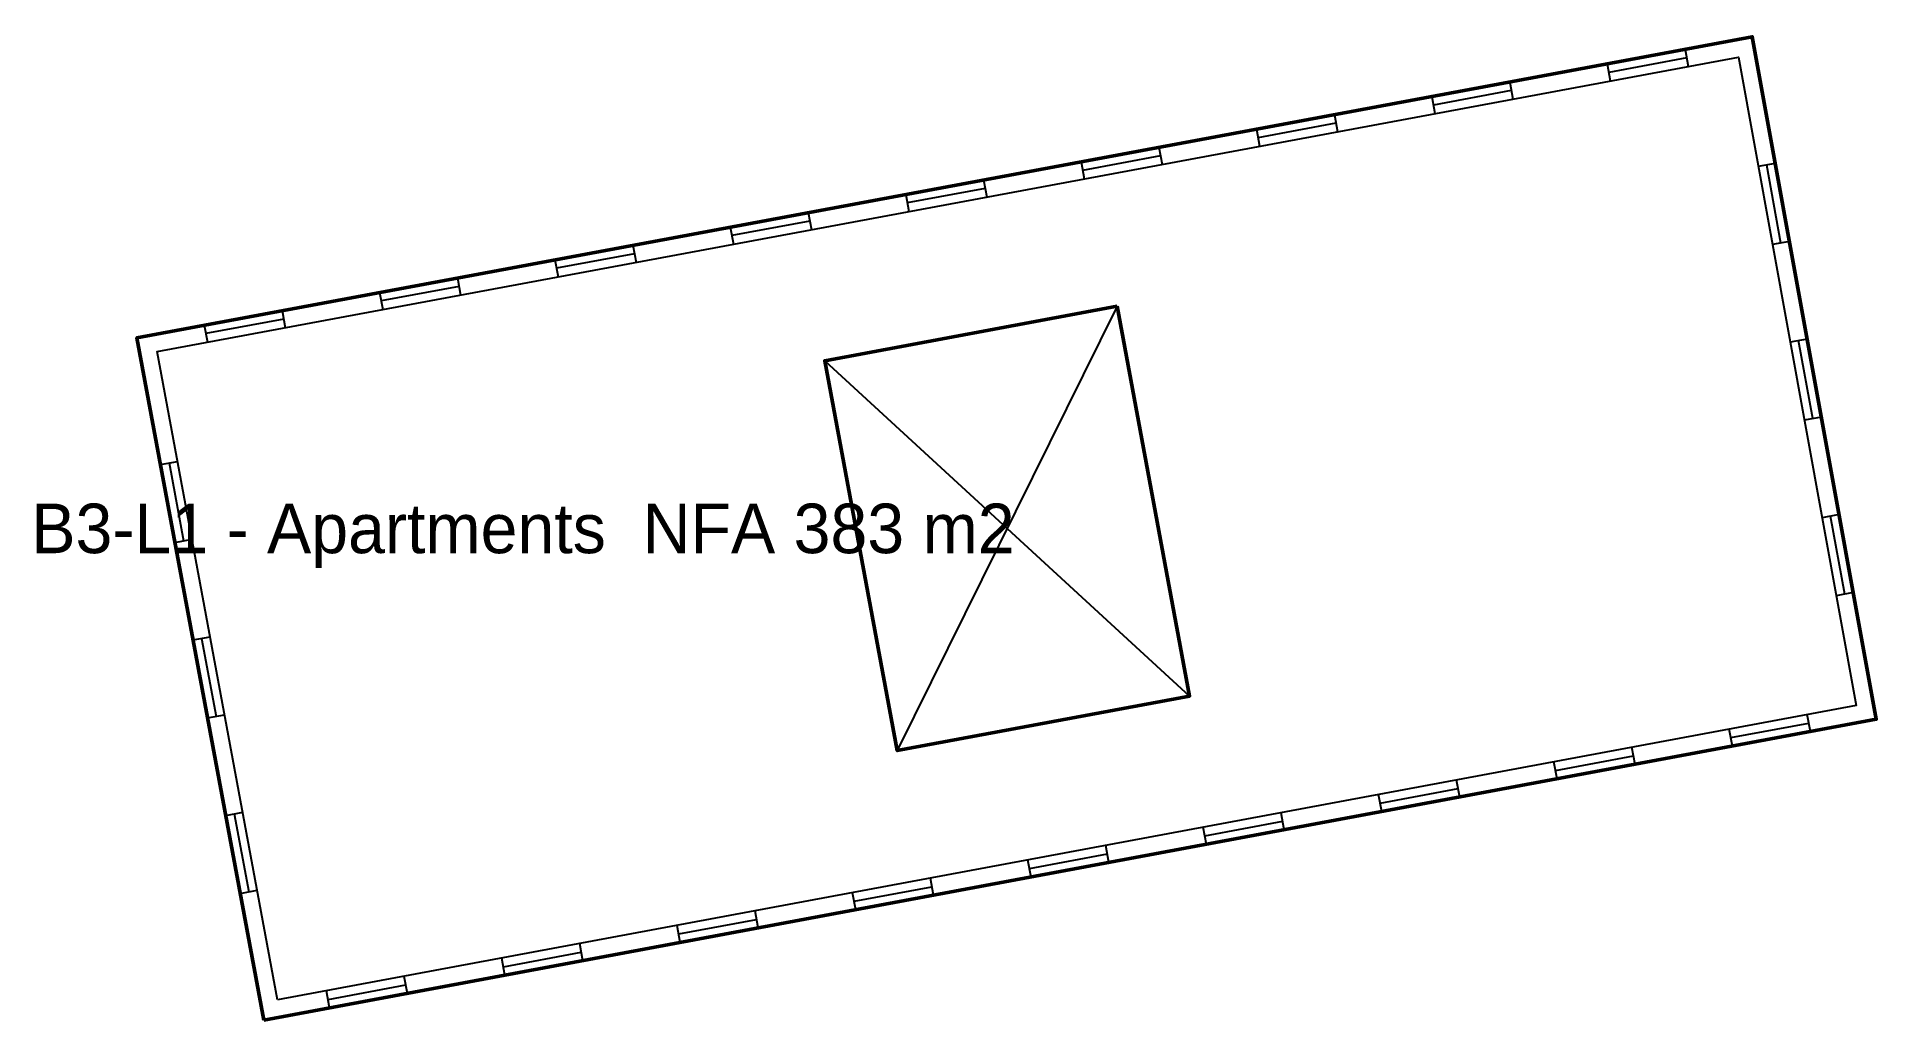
# Model space of a CAD drawing. Header units: metres. Extents: x 50.4 to 87.5, y -16.1 to 3.7.
import ezdxf
from ezdxf.enums import TextEntityAlignment as Align

# ---------------------------------------------------------------- set-up
doc = ezdxf.new("R2010")
doc.units = ezdxf.units.M
for name, color, linetype in [('CORE', 1, 'Continuous'), ('TEXT', 250, 'Continuous'), ('WALL', 7, 'Continuous'), ('WINDOW', 5, 'Continuous')]:
    doc.layers.add(name, color=color, linetype=linetype)

msp = doc.modelspace()

# ---------------------------------------------------------------- linework, layer by layer
at = {"layer": 'CORE'}
for p, q in [((72.19, -1.747), (67.755, -10.71)), ((66.291, -2.845), (73.654, -9.612))]:
    msp.add_line(p, q, dxfattribs=at)
at = {"layer": 'CORE', "lineweight": 50}
msp.add_lwpolyline([(72.19, -1.747), (66.291, -2.845), (67.755, -10.71), (73.654, -9.612)], close=True, dxfattribs=at)
at = {"layer": 'WALL', "lineweight": 50}
msp.add_lwpolyline([(54.97, -16.15), (87.51, -10.08), (85.01, 3.69), (52.41, -2.38)], close=True, dxfattribs=at)
at = {"layer": 'WALL'}
msp.add_lwpolyline([(55.25, -15.742), (52.818, -2.66), (84.728, 3.282), (87.103, -9.8), (55.25, -15.742)], close=True, dxfattribs=at)
at = {"layer": 'WINDOW'}
for p, q in [((83.653, 3.437), (83.717, 3.093)), ((82.08, 3.144), (82.144, 2.8)), ((83.685, 3.265), (82.112, 2.972)), ((80.146, 2.606), (78.573, 2.313)), ((80.114, 2.778), (80.178, 2.434)), ((78.541, 2.486), (78.605, 2.141)), ((76.607, 1.947), (75.034, 1.654)), ((76.575, 2.119), (76.639, 1.775)), ((75.002, 1.827), (75.066, 1.482)), ((71.463, 1.168), (71.527, 0.823)), ((73.068, 1.288), (71.495, 0.995)), ((73.036, 1.46), (73.1, 1.116)), ((85.474, 1.134), (85.13, 1.072)), ((69.496, 0.801), (69.561, 0.457)), ((85.588, -0.471), (85.302, 1.103)), ((67.924, 0.509), (67.988, 0.164)), ((69.529, 0.629), (67.956, 0.337)), ((65.957, 0.142), (66.021, -0.202)), ((64.384, -0.15), (64.448, -0.495)), ((65.989, -0.03), (64.416, -0.322)), ((62.45, -0.689), (60.877, -0.981)), ((62.418, -0.517), (62.482, -0.861)), ((85.76, -0.44), (85.415, -0.503)), ((60.845, -0.809), (60.909, -1.153)), ((57.306, -1.468), (57.37, -1.812)), ((58.911, -1.348), (57.338, -1.64)), ((58.879, -1.176), (58.943, -1.52)), ((55.34, -1.834), (55.404, -2.179)), ((53.767, -2.127), (53.831, -2.471)), ((55.372, -2.007), (53.799, -2.299)), ((86.117, -2.408), (85.773, -2.47)), ((86.231, -4.013), (85.945, -2.439)), ((86.403, -3.982), (86.059, -4.045)), ((52.886, -4.939), (53.23, -4.875)), ((53.058, -4.907), (53.35, -6.48)), ((86.76, -5.95), (86.416, -6.012)), ((86.874, -7.555), (86.588, -5.981)), ((53.178, -6.512), (53.522, -6.448)), ((87.046, -7.524), (86.702, -7.587)), ((53.544, -8.478), (53.888, -8.415)), ((53.716, -8.446), (54.008, -10.02)), ((53.836, -10.052), (54.18, -9.988)), ((86.182, -10.328), (86.118, -9.984)), ((84.609, -10.621), (84.545, -10.277)), ((84.577, -10.449), (86.15, -10.156)), ((82.643, -10.988), (82.579, -10.644)), ((81.07, -11.281), (81.006, -10.937)), ((81.038, -11.109), (82.611, -10.816)), ((77.499, -11.769), (79.072, -11.476)), ((79.104, -11.648), (79.04, -11.304)), ((77.531, -11.941), (77.467, -11.597)), ((54.202, -12.018), (54.546, -11.954)), ((54.374, -11.986), (54.666, -13.559)), ((73.96, -12.43), (75.533, -12.136)), ((75.565, -12.308), (75.501, -11.964)), ((73.993, -12.602), (73.928, -12.257)), ((70.454, -13.262), (70.389, -12.918)), ((70.421, -13.09), (71.994, -12.796)), ((72.026, -12.968), (71.962, -12.624)), ((68.487, -13.628), (68.423, -13.284)), ((54.494, -13.591), (54.838, -13.527)), ((66.915, -13.922), (66.85, -13.578)), ((66.883, -13.75), (68.455, -13.456)), ((64.949, -14.289), (64.884, -13.945)), ((63.376, -14.582), (63.311, -14.238)), ((63.344, -14.41), (64.916, -14.117)), ((59.805, -15.07), (61.377, -14.777)), ((61.41, -14.949), (61.345, -14.605)), ((59.837, -15.242), (59.773, -14.898)), ((56.298, -15.902), (56.234, -15.558)), ((56.266, -15.73), (57.839, -15.437)), ((57.871, -15.609), (57.806, -15.265))]:
    msp.add_line(p, q, dxfattribs=at)

# ---------------------------------------------------------------- texts
at = {"layer": 'TEXT'}
msp.add_text('B3-L1 - Apartments  NFA 383 m2', height=1, dxfattribs=at).set_placement((60.201, -6.228), align=Align.MIDDLE_CENTER)

doc.saveas('drawing.dxf')
